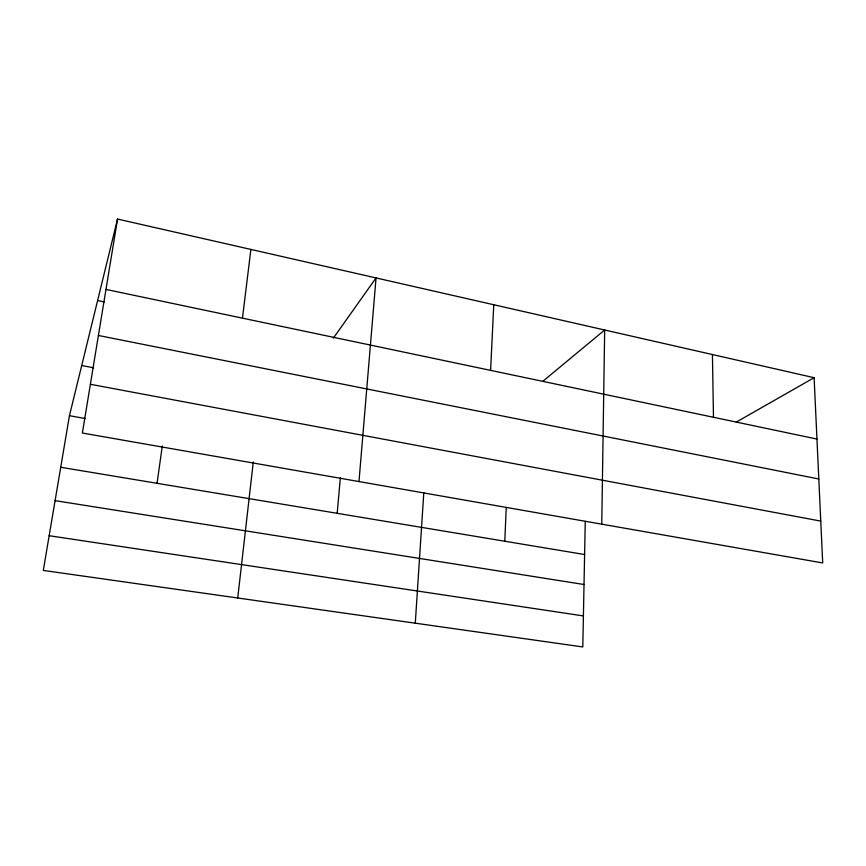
<?xml version="1.0" encoding="UTF-8"?>
<svg xmlns="http://www.w3.org/2000/svg" width="866" height="866" viewBox="0 0 866 866"><rect width="100%" height="100%" fill="white"/><g stroke="black" fill="none" stroke-linecap="round" stroke-linejoin="round"><path stroke-width="1.3" d="M601.762 524.168L604.674 330L543.069 381.105M585.264 521.364L582.796 646.945L43.3 570.423L69.442 415.712L117.538 219.055L814.116 377.706L822.7 562.943L82.367 433.022L117.538 219.055M504.813 541.239L506.231 507.498M490.6 370.377L493.761 304.735M415.29 623.184L423.81 492.657M358.979 481.561L376.05 277.932L333.323 338.173M337.177 513.322L340.36 477.631M237.728 598.005L253.294 461.979M242.469 318.147L250.891 249.419M157.038 483.304L162.299 445.99M736.262 422.11L814.116 377.706M49.167 535.718L583.403 615.932M55.088 500.645L584.02 584.518M60.728 467.261L584.615 554.532M69.442 415.712L85.225 418.538M90.378 384.288L820.762 521.105M81.718 365.517L93.647 367.801M98.399 335.478L818.814 478.995M97.598 300.567L104.201 301.942M105.966 289.417L816.963 439.062M712.426 354.54L713.476 417.282"/></g></svg>
